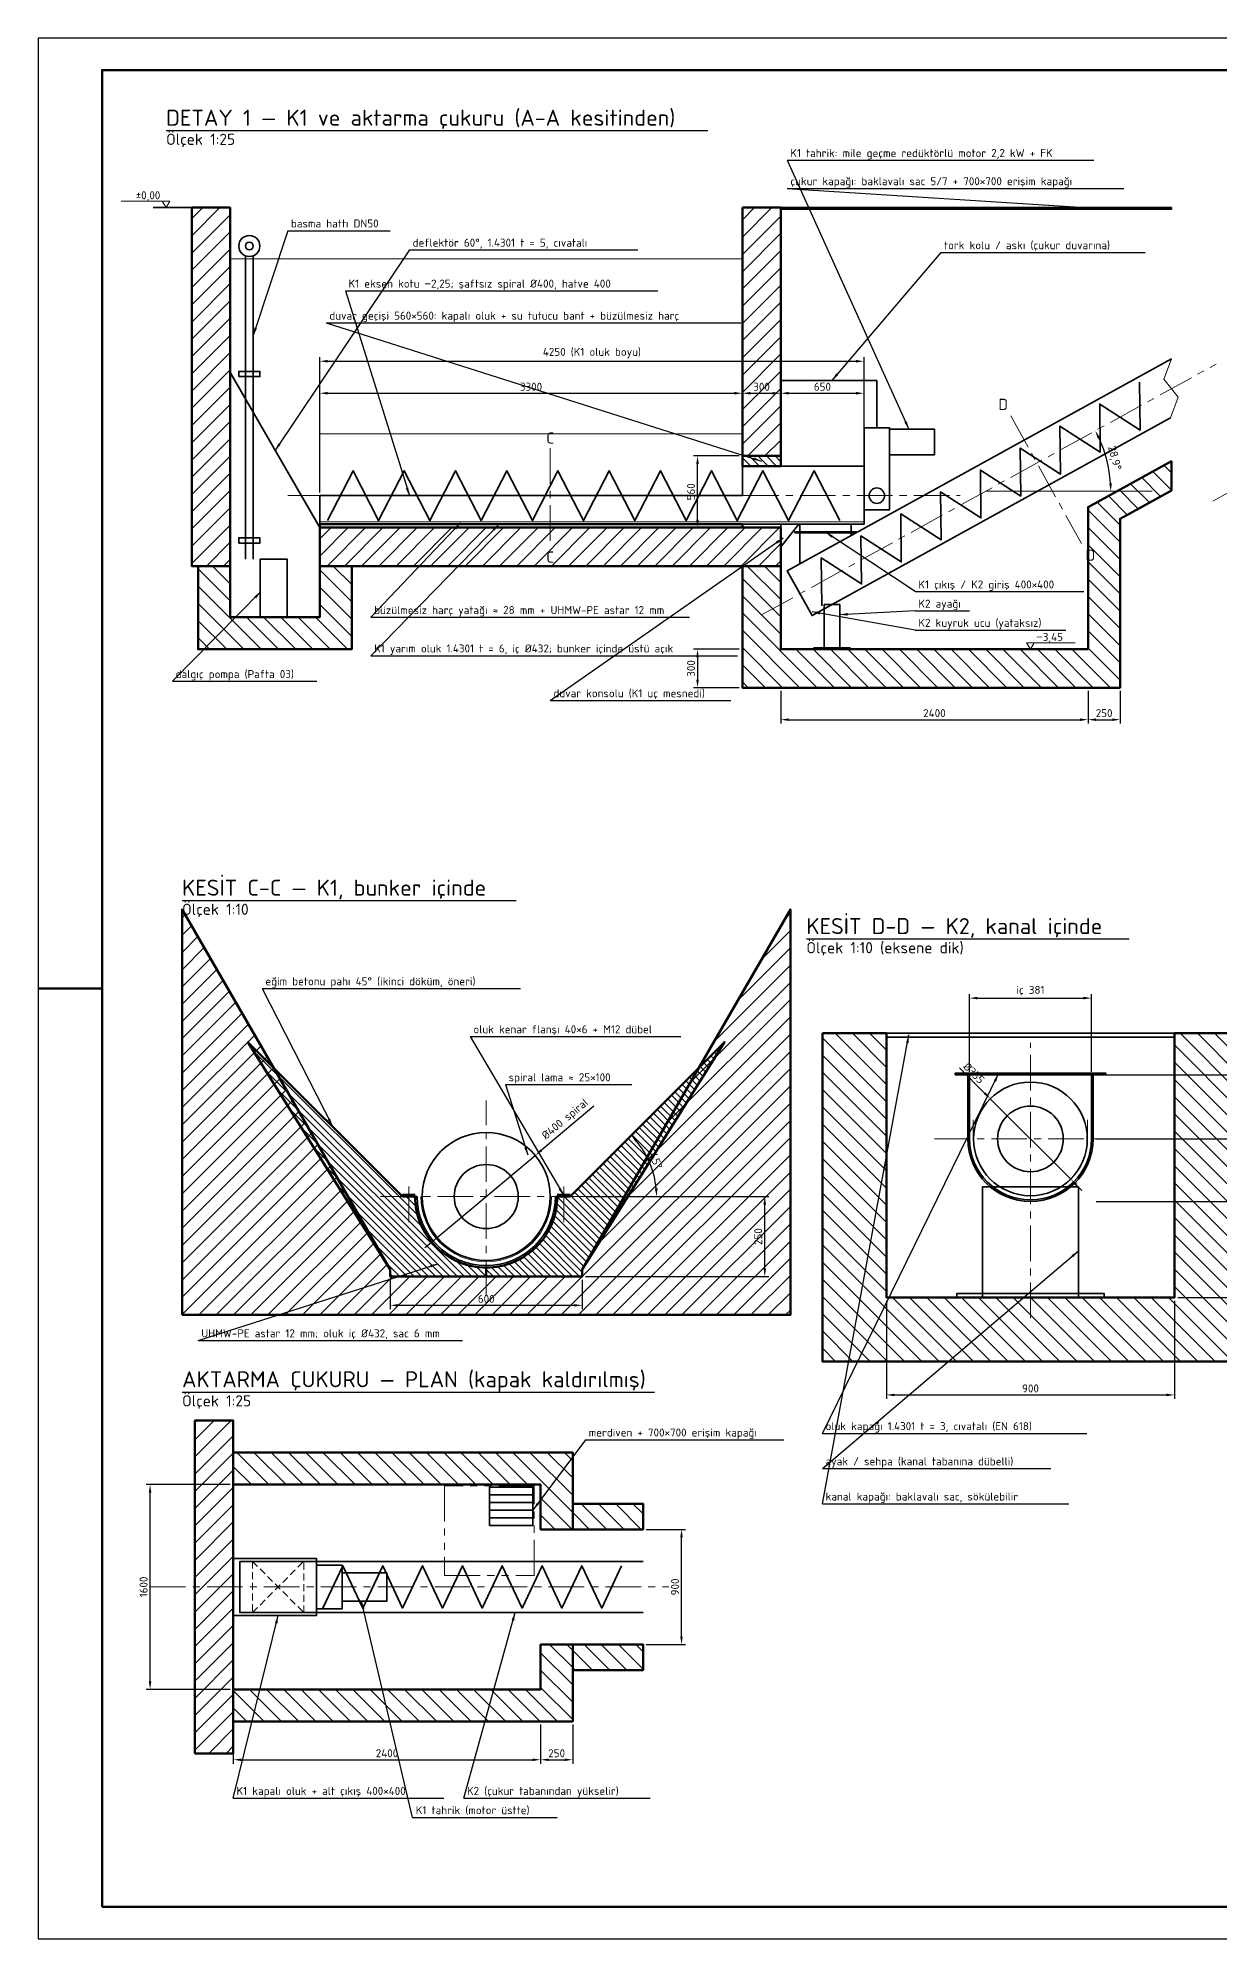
# Model space of a CAD drawing. Header units: millimetres. Extents: x 0 to 120410, y -42000 to 5469.
# Drawn here: x 45000 to 54230, y -42000 to -27150 of the extents above; entities that cross this region are included whole.
import ezdxf
from ezdxf.enums import TextEntityAlignment as Align

# ---------------------------------------------------------------- set-up
doc = ezdxf.new("R2010")
doc.units = ezdxf.units.MM
for name, pattern in [('CENTER', [50.8, 31.75, -6.35, 6.35, -6.35]), ('HIDDEN', [9.525, 6.35, -3.175]), ('PHANTOM', [63.5, 31.75, -6.35, 6.35, -6.35, 6.35, -6.35])]:
    doc.linetypes.add(name, pattern=pattern)
for name, color, linetype, lineweight in [('CL-ANTET', 7, 'Continuous', 70), ('CL-ANTET-INCE', 7, 'Continuous', 25), ('CL-BETON', 7, 'Continuous', 50), ('CL-BETON-EK', 30, 'Continuous', 50), ('CL-BORU', 3, 'Continuous', 35), ('CL-CELIK', 4, 'Continuous', 35), ('CL-EKSEN', 1, 'CENTER', 18), ('CL-GIZLI', 9, 'HIDDEN', 18), ('CL-HAYALET', 9, 'PHANTOM', 18), ('CL-INCE', 7, 'Continuous', 18), ('CL-KONVEYOR', 5, 'Continuous', 35), ('CL-OLCU', 2, 'Continuous', 18), ('CL-TARAMA', 8, 'Continuous', 18), ('CL-YAZI', 7, 'Continuous', 25), ('CL-ZEMIN', 8, 'Continuous', 35)]:
    doc.layers.add(name, color=color, linetype=linetype, lineweight=lineweight)
doc.styles.add('CL-ISO', font='isocpeur.ttf')
doc.dimstyles.new('CL-S25', dxfattribs={"dimscale": 25, "dimtxt": 2.5, "dimasz": 2.5, "dimexe": 1.25, "dimexo": 1, "dimgap": 0.8, "dimtad": 1, "dimdec": 0, "dimtxsty": 'CL-ISO', "dimcen": 2.5, "dimadec": 1, "dimazin": 0, "dimtfac": 1, "dimtmove": 0, "dimatfit": 3, "dimfxl": 1, "dimarcsym": 0})
doc.dimstyles.new('CL-S25-K2.5', dxfattribs={"dimscale": 25, "dimtxt": 2.5, "dimasz": 2.5, "dimexe": 1.25, "dimexo": 1, "dimgap": 0.8, "dimtad": 1, "dimdec": 0, "dimlfac": 0.4, "dimtxsty": 'CL-ISO', "dimcen": 2.5, "dimadec": 1, "dimazin": 0, "dimtfac": 1, "dimtmove": 0, "dimatfit": 3, "dimfxl": 1, "dimarcsym": 0})

# ---------------------------------------------------------------- blocks, each defined once
blk = doc.blocks.new('*D298')
at = {"layer": 'CL-OLCU', "color": 0, "lineweight": -2, "transparency": 16777216}
for p, q in [((47200, -30700), (47200, -29894)), ((47262, -29925), (50438, -29925)), ((50500, -30700), (50500, -29894))]:
    blk.add_line(p, q, dxfattribs=at)
at = {"layer": 'CL-OLCU', "color": 0, "transparency": 16777216}
for points in [[(47262, -29915), (47262, -29935), (47200, -29925)], [(50438, -29915), (50438, -29935), (50500, -29925)]]:
    blk.add_solid(points, dxfattribs=at)
at = {"layer": 'Defpoints', "color": 0, "transparency": 16777216}
for p in [(50500, -29925), (47200, -30725), (50500, -30725)]:
    blk.add_point(p, dxfattribs=at)
at = {"layer": 'CL-OLCU', "color": 0, "transparency": 16777216, "insert": (48850, -29874), "char_height": 62.5, "attachment_point": 5, "style": 'CL-ISO'}
blk.add_mtext('3300', dxfattribs=at)
blk = doc.blocks.new('*D299')
at = {"layer": 'CL-OLCU', "color": 0, "lineweight": -2, "transparency": 16777216}
for p, q in [((50500, -30390), (50500, -29894)), ((50562, -29925), (50738, -29925)), ((50800, -30390), (50800, -29894))]:
    blk.add_line(p, q, dxfattribs=at)
at = {"layer": 'CL-OLCU', "color": 0, "transparency": 16777216}
for points in [[(50562, -29915), (50562, -29935), (50500, -29925)], [(50738, -29915), (50738, -29935), (50800, -29925)]]:
    blk.add_solid(points, dxfattribs=at)
at = {"layer": 'Defpoints', "color": 0, "transparency": 16777216}
for p in [(50800, -29925), (50500, -30415), (50800, -30415)]:
    blk.add_point(p, dxfattribs=at)
at = {"layer": 'CL-OLCU', "color": 0, "transparency": 16777216, "insert": (50650, -29874), "char_height": 62.5, "attachment_point": 5, "style": 'CL-ISO'}
blk.add_mtext('300', dxfattribs=at)
blk = doc.blocks.new('*D300')
at = {"layer": 'CL-OLCU', "color": 0, "lineweight": -2, "transparency": 16777216}
for p, q in [((50800, -30470), (50800, -29894)), ((50862, -29925), (51388, -29925)), ((51450, -30470), (51450, -29894))]:
    blk.add_line(p, q, dxfattribs=at)
at = {"layer": 'CL-OLCU', "color": 0, "transparency": 16777216}
for points in [[(50862, -29915), (50862, -29935), (50800, -29925)], [(51388, -29915), (51388, -29935), (51450, -29925)]]:
    blk.add_solid(points, dxfattribs=at)
at = {"layer": 'Defpoints', "color": 0, "transparency": 16777216}
for p in [(51450, -29925), (50800, -30495), (51450, -30495)]:
    blk.add_point(p, dxfattribs=at)
at = {"layer": 'CL-OLCU', "color": 0, "transparency": 16777216, "insert": (51125, -29874), "char_height": 62.5, "attachment_point": 5, "style": 'CL-ISO'}
blk.add_mtext('650', dxfattribs=at)
blk = doc.blocks.new('*D301')
at = {"layer": 'CL-OLCU', "color": 0, "lineweight": -2, "transparency": 16777216}
for p, q in [((47200, -30700), (47200, -29644)), ((47262, -29675), (51388, -29675)), ((51450, -30470), (51450, -29644))]:
    blk.add_line(p, q, dxfattribs=at)
at = {"layer": 'CL-OLCU', "color": 0, "transparency": 16777216}
for points in [[(47262, -29665), (47262, -29685), (47200, -29675)], [(51388, -29665), (51388, -29685), (51450, -29675)]]:
    blk.add_solid(points, dxfattribs=at)
at = {"layer": 'Defpoints', "color": 0, "transparency": 16777216}
for p in [(51450, -29675), (51450, -30495), (47200, -30725)]:
    blk.add_point(p, dxfattribs=at)
at = {"layer": 'CL-OLCU', "color": 0, "transparency": 16777216, "insert": (49325, -29611), "char_height": 62.5, "attachment_point": 5, "style": 'CL-ISO'}
blk.add_mtext('4250 (K1 oluk boyu)', dxfattribs=at)
blk = doc.blocks.new('*D302')
at = {"layer": 'CL-OLCU', "color": 0, "lineweight": -2, "transparency": 16777216}
for p, q in [((50475, -30415), (50119, -30415)), ((50150, -30913), (50150, -30478)), ((50475, -30975), (50119, -30975))]:
    blk.add_line(p, q, dxfattribs=at)
at = {"layer": 'CL-OLCU', "color": 0, "transparency": 16777216}
for points in [[(50140, -30478), (50160, -30478), (50150, -30415)], [(50140, -30913), (50160, -30913), (50150, -30975)]]:
    blk.add_solid(points, dxfattribs=at)
at = {"layer": 'Defpoints', "color": 0, "transparency": 16777216}
for p in [(50150, -30415), (50500, -30415), (50500, -30975)]:
    blk.add_point(p, dxfattribs=at)
at = {"layer": 'CL-OLCU', "color": 0, "transparency": 16777216, "insert": (50099, -30695), "char_height": 62.5, "attachment_point": 5, "rotation": 90, "style": 'CL-ISO'}
blk.add_mtext('560', dxfattribs=at)
blk = doc.blocks.new('*D303')
at = {"layer": 'CL-OLCU', "color": 0, "lineweight": -2, "transparency": 16777216}
for p, q in [((50800, -32250), (50800, -32506)), ((53200, -32250), (53200, -32506)), ((50862, -32475), (53138, -32475))]:
    blk.add_line(p, q, dxfattribs=at)
at = {"layer": 'CL-OLCU', "color": 0, "transparency": 16777216}
for points in [[(50862, -32465), (50862, -32485), (50800, -32475)], [(53138, -32465), (53138, -32485), (53200, -32475)]]:
    blk.add_solid(points, dxfattribs=at)
at = {"layer": 'Defpoints', "color": 0, "transparency": 16777216}
for p in [(50800, -32225), (53200, -32225), (53200, -32475)]:
    blk.add_point(p, dxfattribs=at)
at = {"layer": 'CL-OLCU', "color": 0, "transparency": 16777216, "insert": (52000, -32424), "char_height": 62.5, "attachment_point": 5, "style": 'CL-ISO'}
blk.add_mtext('2400', dxfattribs=at)
blk = doc.blocks.new('*D304')
at = {"layer": 'CL-OLCU', "color": 0, "lineweight": -2, "transparency": 16777216}
for p, q in [((53200, -32250), (53200, -32506)), ((53450, -32250), (53450, -32506)), ((53262, -32475), (53388, -32475))]:
    blk.add_line(p, q, dxfattribs=at)
at = {"layer": 'CL-OLCU', "color": 0, "transparency": 16777216}
for points in [[(53262, -32465), (53262, -32485), (53200, -32475)], [(53388, -32465), (53388, -32485), (53450, -32475)]]:
    blk.add_solid(points, dxfattribs=at)
at = {"layer": 'Defpoints', "color": 0, "transparency": 16777216}
for p in [(53200, -32225), (53450, -32225), (53450, -32475)]:
    blk.add_point(p, dxfattribs=at)
at = {"layer": 'CL-OLCU', "color": 0, "transparency": 16777216, "insert": (53325, -32424), "char_height": 62.5, "attachment_point": 5, "style": 'CL-ISO'}
blk.add_mtext('250', dxfattribs=at)
blk = doc.blocks.new('*D305')
at = {"layer": 'CL-OLCU', "color": 0, "lineweight": -2, "transparency": 16777216}
for p, q in [((50475, -31925), (50119, -31925)), ((50150, -31988), (50150, -32163)), ((50475, -32225), (50119, -32225))]:
    blk.add_line(p, q, dxfattribs=at)
at = {"layer": 'CL-OLCU', "color": 0, "transparency": 16777216}
for points in [[(50140, -31988), (50160, -31988), (50150, -31925)], [(50140, -32163), (50160, -32163), (50150, -32225)]]:
    blk.add_solid(points, dxfattribs=at)
at = {"layer": 'Defpoints', "color": 0, "transparency": 16777216}
for p in [(50500, -31925), (50150, -32225), (50500, -32225)]:
    blk.add_point(p, dxfattribs=at)
at = {"layer": 'CL-OLCU', "color": 0, "transparency": 16777216, "insert": (50099, -32075), "char_height": 62.5, "attachment_point": 5, "rotation": 90, "style": 'CL-ISO'}
blk.add_mtext('300', dxfattribs=at)
blk = doc.blocks.new('*D306')
at = {"layer": 'CL-OLCU', "color": 0, "lineweight": -2, "transparency": 16777216}
blk.add_arc((52400, -30690), 977, 3.6642, 25.2358, dxfattribs=at)
at = {"layer": 'CL-OLCU', "color": 0, "transparency": 16777216}
for points in [[(53275, -30279), (53293, -30269), (53256, -30218)], [(53386, -30628), (53365, -30628), (53377, -30690)]]:
    blk.add_solid(points, dxfattribs=at)
at = {"layer": 'Defpoints', "color": 0, "transparency": 16777216}
for p in [(53363, -30159), (53364, -30527), (52400, -30690), (52400, -30690), (53500, -30690)]:
    blk.add_point(p, dxfattribs=at)
at = {"layer": 'CL-OLCU', "color": 0, "transparency": 16777216, "insert": (53402, -30432), "char_height": 62.5, "attachment_point": 5, "rotation": 284.45, "style": 'CL-ISO'}
blk.add_mtext('28,9°', dxfattribs=at)
blk = doc.blocks.new('*D308')
at = {"layer": 'CL-OLCU', "color": 0, "lineweight": -2, "transparency": 16777216}
for p, q in [((49340, -35495), (48931, -35838)), ((48117, -36521), (48883, -35879)), ((48069, -36562), (48021, -36602))]:
    blk.add_line(p, q, dxfattribs=at)
at = {"layer": 'CL-OLCU', "color": 0, "transparency": 16777216}
for points in [[(48924, -35830), (48938, -35846), (48883, -35879)], [(48062, -36554), (48076, -36570), (48117, -36521)]]:
    blk.add_solid(points, dxfattribs=at)
at = {"layer": 'Defpoints', "color": 0, "transparency": 16777216}
for p in [(48883, -35879), (48117, -36521)]:
    blk.add_point(p, dxfattribs=at)
at = {"layer": 'CL-OLCU', "color": 0, "transparency": 16777216, "insert": (49120, -35600), "char_height": 62.5, "attachment_point": 5, "rotation": 40, "style": 'CL-ISO'}
blk.add_mtext('%%c400 spiral', dxfattribs=at)
blk = doc.blocks.new('*D309')
at = {"layer": 'CL-OLCU', "color": 0, "lineweight": -2, "transparency": 16777216}
for p, q in [((47750, -36850), (47750, -37081)), ((49250, -36850), (49250, -37081)), ((47812, -37050), (49188, -37050))]:
    blk.add_line(p, q, dxfattribs=at)
at = {"layer": 'CL-OLCU', "color": 0, "transparency": 16777216}
for points in [[(47812, -37040), (47812, -37060), (47750, -37050)], [(49188, -37040), (49188, -37060), (49250, -37050)]]:
    blk.add_solid(points, dxfattribs=at)
at = {"layer": 'Defpoints', "color": 0, "transparency": 16777216}
for p in [(47750, -36825), (49250, -36825), (49250, -37050)]:
    blk.add_point(p, dxfattribs=at)
at = {"layer": 'CL-OLCU', "color": 0, "transparency": 16777216, "insert": (48500, -36999), "char_height": 62.5, "attachment_point": 5, "style": 'CL-ISO'}
blk.add_mtext('600', dxfattribs=at)
blk = doc.blocks.new('*D310')
at = {"layer": 'CL-OLCU', "color": 0, "lineweight": -2, "transparency": 16777216}
for p, q in [((49275, -36200), (50706, -36200)), ((50675, -36763), (50675, -36263)), ((49275, -36825), (50706, -36825))]:
    blk.add_line(p, q, dxfattribs=at)
at = {"layer": 'CL-OLCU', "color": 0, "transparency": 16777216}
for points in [[(50665, -36263), (50685, -36263), (50675, -36200)], [(50665, -36763), (50685, -36763), (50675, -36825)]]:
    blk.add_solid(points, dxfattribs=at)
at = {"layer": 'Defpoints', "color": 0, "transparency": 16777216}
for p in [(49250, -36200), (50675, -36200), (49250, -36825)]:
    blk.add_point(p, dxfattribs=at)
at = {"layer": 'CL-OLCU', "color": 0, "transparency": 16777216, "insert": (50624, -36513), "char_height": 62.5, "attachment_point": 5, "rotation": 90, "style": 'CL-ISO'}
blk.add_mtext('250', dxfattribs=at)
blk = doc.blocks.new('*D311')
at = {"layer": 'CL-OLCU', "color": 0, "lineweight": -2, "transparency": 16777216}
blk.add_arc((49155, -36200), 675, 5.3047, 39.6953, dxfattribs=at)
at = {"layer": 'CL-OLCU', "color": 0, "transparency": 16777216}
for points in [[(49667, -35776), (49682, -35762), (49633, -35722)], [(49838, -36137), (49817, -36138), (49830, -36200)]]:
    blk.add_solid(points, dxfattribs=at)
at = {"layer": 'Defpoints', "color": 0, "transparency": 16777216}
for p in [(49685, -35670), (49807, -36025), (49155, -36200), (49155, -36200), (49905, -36200)]:
    blk.add_point(p, dxfattribs=at)
at = {"layer": 'CL-OLCU', "color": 0, "transparency": 16777216, "insert": (49826, -35922), "char_height": 62.5, "attachment_point": 5, "rotation": 292.5, "style": 'CL-ISO'}
blk.add_mtext('45°', dxfattribs=at)
blk = doc.blocks.new('*D312')
at = {"layer": 'CL-OLCU', "color": 0, "lineweight": -2, "transparency": 16777216}
for p, q in [((52196, -35196), (52392, -35392)), ((53064, -36064), (52436, -35436)), ((53108, -36108), (53152, -36152))]:
    blk.add_line(p, q, dxfattribs=at)
at = {"layer": 'CL-OLCU', "color": 0, "transparency": 16777216}
for points in [[(52399, -35385), (52385, -35399), (52436, -35436)], [(53115, -36101), (53101, -36115), (53064, -36064)]]:
    blk.add_solid(points, dxfattribs=at)
at = {"layer": 'Defpoints', "color": 0, "transparency": 16777216}
for p in [(52436, -35436), (53064, -36064)]:
    blk.add_point(p, dxfattribs=at)
at = {"layer": 'CL-OLCU', "color": 0, "transparency": 16777216, "insert": (52308, -35236), "char_height": 62.5, "attachment_point": 5, "rotation": 315, "style": 'CL-ISO'}
blk.add_mtext('%%c355', dxfattribs=at)
blk = doc.blocks.new('*D313')
at = {"layer": 'CL-OLCU', "color": 0, "lineweight": -2, "transparency": 16777216}
for p, q in [((52274, -35225), (52274, -34619)), ((52336, -34650), (53164, -34650)), ((53226, -35225), (53226, -34619))]:
    blk.add_line(p, q, dxfattribs=at)
at = {"layer": 'CL-OLCU', "color": 0, "transparency": 16777216}
for points in [[(52336, -34640), (52336, -34660), (52274, -34650)], [(53164, -34640), (53164, -34660), (53226, -34650)]]:
    blk.add_solid(points, dxfattribs=at)
at = {"layer": 'Defpoints', "color": 0, "transparency": 16777216}
for p in [(53226, -34650), (52274, -35250), (53226, -35250)]:
    blk.add_point(p, dxfattribs=at)
at = {"layer": 'CL-OLCU', "color": 0, "transparency": 16777216, "insert": (52750, -34592), "char_height": 62.5, "attachment_point": 5, "style": 'CL-ISO'}
blk.add_mtext('iç 381', dxfattribs=at)
blk = doc.blocks.new('*D314')
at = {"layer": 'CL-OLCU', "color": 0, "lineweight": -2, "transparency": 16777216}
for p, q in [((51625, -37014), (51625, -37781)), ((53875, -37014), (53875, -37781)), ((51688, -37750), (53812, -37750))]:
    blk.add_line(p, q, dxfattribs=at)
at = {"layer": 'CL-OLCU', "color": 0, "transparency": 16777216}
for points in [[(51688, -37740), (51688, -37760), (51625, -37750)], [(53812, -37740), (53812, -37760), (53875, -37750)]]:
    blk.add_solid(points, dxfattribs=at)
at = {"layer": 'Defpoints', "color": 0, "transparency": 16777216}
for p in [(51625, -36989), (53875, -36989), (53875, -37750)]:
    blk.add_point(p, dxfattribs=at)
at = {"layer": 'CL-OLCU', "color": 0, "transparency": 16777216, "insert": (52750, -37699), "char_height": 62.5, "attachment_point": 5, "style": 'CL-ISO'}
blk.add_mtext('900', dxfattribs=at)
blk = doc.blocks.new('*D315')
at = {"layer": 'CL-OLCU', "color": 0, "lineweight": -2, "transparency": 16777216}
for p, q in [((53264, -35250), (54731, -35250)), ((54700, -35688), (54700, -35313)), ((53264, -35750), (54731, -35750))]:
    blk.add_line(p, q, dxfattribs=at)
at = {"layer": 'CL-OLCU', "color": 0, "transparency": 16777216}
for points in [[(54690, -35313), (54710, -35313), (54700, -35250)], [(54690, -35688), (54710, -35688), (54700, -35750)]]:
    blk.add_solid(points, dxfattribs=at)
at = {"layer": 'Defpoints', "color": 0, "transparency": 16777216}
for p in [(53239, -35250), (54700, -35250), (53239, -35750)]:
    blk.add_point(p, dxfattribs=at)
at = {"layer": 'CL-OLCU', "color": 0, "transparency": 16777216, "insert": (54649, -35500), "char_height": 62.5, "attachment_point": 5, "rotation": 90, "style": 'CL-ISO'}
blk.add_mtext('200', dxfattribs=at)
blk = doc.blocks.new('*D316')
at = {"layer": 'CL-OLCU', "color": 0, "lineweight": -2, "transparency": 16777216}
for p, q in [((53264, -35750), (54731, -35750)), ((54700, -35813), (54700, -36176)), ((53264, -36239), (54731, -36239))]:
    blk.add_line(p, q, dxfattribs=at)
at = {"layer": 'CL-OLCU', "color": 0, "transparency": 16777216}
for points in [[(54690, -35813), (54710, -35813), (54700, -35750)], [(54690, -36176), (54710, -36176), (54700, -36239)]]:
    blk.add_solid(points, dxfattribs=at)
at = {"layer": 'Defpoints', "color": 0, "transparency": 16777216}
for p in [(53239, -35750), (53239, -36239), (54700, -36239)]:
    blk.add_point(p, dxfattribs=at)
at = {"layer": 'CL-OLCU', "color": 0, "transparency": 16777216, "insert": (54643, -35994), "char_height": 62.5, "attachment_point": 5, "rotation": 90, "style": 'CL-ISO'}
blk.add_mtext('195,5', dxfattribs=at)
blk = doc.blocks.new('*D317')
at = {"layer": 'CL-OLCU', "color": 0, "lineweight": -2, "transparency": 16777216}
for p, q in [((53900, -36239), (54731, -36239)), ((54700, -36301), (54700, -36926)), ((53900, -36989), (54731, -36989))]:
    blk.add_line(p, q, dxfattribs=at)
at = {"layer": 'CL-OLCU', "color": 0, "transparency": 16777216}
for points in [[(54690, -36301), (54710, -36301), (54700, -36239)], [(54690, -36926), (54710, -36926), (54700, -36989)]]:
    blk.add_solid(points, dxfattribs=at)
at = {"layer": 'Defpoints', "color": 0, "transparency": 16777216}
for p in [(53875, -36239), (53875, -36989), (54700, -36989)]:
    blk.add_point(p, dxfattribs=at)
at = {"layer": 'CL-OLCU', "color": 0, "transparency": 16777216, "insert": (54649, -36614), "char_height": 62.5, "attachment_point": 5, "rotation": 90, "style": 'CL-ISO'}
blk.add_mtext('300', dxfattribs=at)
blk = doc.blocks.new('*D320')
at = {"layer": 'CL-OLCU', "color": 0, "lineweight": -2, "transparency": 16777216}
for p, q in [((46525, -40325), (46525, -40631)), ((48925, -40325), (48925, -40631)), ((46588, -40600), (48862, -40600))]:
    blk.add_line(p, q, dxfattribs=at)
at = {"layer": 'CL-OLCU', "color": 0, "transparency": 16777216}
for points in [[(46588, -40590), (46588, -40610), (46525, -40600)], [(48862, -40590), (48862, -40610), (48925, -40600)]]:
    blk.add_solid(points, dxfattribs=at)
at = {"layer": 'Defpoints', "color": 0, "transparency": 16777216}
for p in [(46525, -40300), (48925, -40300), (48925, -40600)]:
    blk.add_point(p, dxfattribs=at)
at = {"layer": 'CL-OLCU', "color": 0, "transparency": 16777216, "insert": (47725, -40549), "char_height": 62.5, "attachment_point": 5, "style": 'CL-ISO'}
blk.add_mtext('2400', dxfattribs=at)
blk = doc.blocks.new('*D321')
at = {"layer": 'CL-OLCU', "color": 0, "lineweight": -2, "transparency": 16777216}
for p, q in [((48925, -40325), (48925, -40631)), ((49175, -40325), (49175, -40631)), ((48988, -40600), (49112, -40600))]:
    blk.add_line(p, q, dxfattribs=at)
at = {"layer": 'CL-OLCU', "color": 0, "transparency": 16777216}
for points in [[(48988, -40590), (48988, -40610), (48925, -40600)], [(49112, -40590), (49112, -40610), (49175, -40600)]]:
    blk.add_solid(points, dxfattribs=at)
at = {"layer": 'Defpoints', "color": 0, "transparency": 16777216}
for p in [(48925, -40300), (49175, -40300), (49175, -40600)]:
    blk.add_point(p, dxfattribs=at)
at = {"layer": 'CL-OLCU', "color": 0, "transparency": 16777216, "insert": (49050, -40549), "char_height": 62.5, "attachment_point": 5, "style": 'CL-ISO'}
blk.add_mtext('250', dxfattribs=at)
blk = doc.blocks.new('*D322')
at = {"layer": 'CL-OLCU', "color": 0, "lineweight": -2, "transparency": 16777216}
for p, q in [((46500, -38450), (45844, -38450)), ((45875, -39988), (45875, -38513)), ((46500, -40050), (45844, -40050))]:
    blk.add_line(p, q, dxfattribs=at)
at = {"layer": 'CL-OLCU', "color": 0, "transparency": 16777216}
for points in [[(45865, -38513), (45885, -38513), (45875, -38450)], [(45865, -39988), (45885, -39988), (45875, -40050)]]:
    blk.add_solid(points, dxfattribs=at)
at = {"layer": 'Defpoints', "color": 0, "transparency": 16777216}
for p in [(45875, -38450), (46525, -38450), (46525, -40050)]:
    blk.add_point(p, dxfattribs=at)
at = {"layer": 'CL-OLCU', "color": 0, "transparency": 16777216, "insert": (45824, -39250), "char_height": 62.5, "attachment_point": 5, "rotation": 90, "style": 'CL-ISO'}
blk.add_mtext('1600', dxfattribs=at)
blk = doc.blocks.new('*D323')
at = {"layer": 'CL-OLCU', "color": 0, "lineweight": -2, "transparency": 16777216}
for p, q in [((49750, -38800), (50056, -38800)), ((50025, -39638), (50025, -38863)), ((49750, -39700), (50056, -39700))]:
    blk.add_line(p, q, dxfattribs=at)
at = {"layer": 'CL-OLCU', "color": 0, "transparency": 16777216}
for points in [[(50015, -38863), (50035, -38863), (50025, -38800)], [(50015, -39638), (50035, -39638), (50025, -39700)]]:
    blk.add_solid(points, dxfattribs=at)
at = {"layer": 'Defpoints', "color": 0, "transparency": 16777216}
for p in [(49725, -38800), (50025, -38800), (49725, -39700)]:
    blk.add_point(p, dxfattribs=at)
at = {"layer": 'CL-OLCU', "color": 0, "transparency": 16777216, "insert": (49974, -39250), "char_height": 62.5, "attachment_point": 5, "rotation": 90, "style": 'CL-ISO'}
blk.add_mtext('900', dxfattribs=at)

msp = doc.modelspace()

# ---------------------------------------------------------------- hatches: boundary and pattern name
at = {"layer": 'CL-TARAMA'}
h = msp.add_hatch(dxfattribs=at)
h.set_pattern_fill('ANSI31', color=256, scale=30, style=0)
h.paths.add_polyline_path([(46200, -28475), (46500, -28475), (46500, -31275), (46200, -31275)])
h = msp.add_hatch(dxfattribs=at)
h.set_pattern_fill('ANSI31', color=256, scale=30, style=0)
h.paths.add_polyline_path([(50500, -28475), (50800, -28475), (50800, -30415), (50500, -30415)])
h = msp.add_hatch(dxfattribs=at)
h.set_pattern_fill('ANSI31', color=256, scale=15, angle=90, style=0)
h.paths.add_polyline_path([(50500, -30495), (50800, -30495), (50800, -30415), (50500, -30415)])
h = msp.add_hatch(dxfattribs=at)
h.set_pattern_fill('ANSI31', color=256, scale=30, angle=90, style=0)
h.paths.add_polyline_path([(50500, -31275), (50800, -31275), (50800, -31925), (53200, -31925), (53200, -30814.88), (53850, -30456.06), (53850, -30684.06), (53450, -30904.87), (53450, -32225), (50500, -32225)])
h = msp.add_hatch(dxfattribs=at)
h.set_pattern_fill('ANSI31', color=256, scale=30, style=0)
h.paths.add_polyline_path([(47200, -30975), (50800, -30975), (50800, -31275), (47200, -31275)])
h = msp.add_hatch(dxfattribs=at)
h.set_pattern_fill('ANSI31', color=256, scale=30, angle=90, style=0)
h.paths.add_polyline_path([(46250, -31275), (46500, -31275), (46500, -31675), (47200, -31675), (47200, -31275), (47450, -31275), (47450, -31925), (46250, -31925)])
h = msp.add_hatch(dxfattribs=at)
h.set_pattern_fill('ANSI31', color=256, scale=30, style=0)
h.paths.add_polyline_path([(46125, -37125), (46125, -33956.57), (47750, -36771.15), (47750, -36825), (49250, -36825), (49250, -36771.15), (50875, -33956.57), (50875, -37125)])
h = msp.add_hatch(dxfattribs=at)
h.set_pattern_fill('ANSI31', color=256, scale=12.5, angle=90, style=0)
edge = h.paths.add_edge_path()
edge.add_line((47845, -36200), (47945, -36200))
edge.add_arc((48500, -36200), 555, 179.999957, 270.000043)
edge.add_line((48500, -36755), (48500, -36825))
edge.add_line((48500, -36825), (47750, -36825))
edge.add_line((47750, -36825), (47750, -36771.15))
edge.add_line((47750, -36771.15), (46638.75, -34993.75))
edge.add_line((46638.75, -34993.75), (47845, -36200))
h = msp.add_hatch(dxfattribs=at)
h.set_pattern_fill('ANSI31', color=256, scale=12.5, angle=90, style=0)
edge = h.paths.add_edge_path()
edge.add_line((49155, -36200), (50361.25, -34993.75))
edge.add_line((50361.25, -34993.75), (49250, -36771.15))
edge.add_line((49250, -36771.15), (49250, -36825))
edge.add_line((49250, -36825), (48500, -36825))
edge.add_line((48500, -36825), (48500, -36755))
edge.add_arc((48500, -36200), 555, 269.999957, 360.000043)
edge.add_line((49055, -36200), (49155, -36200))
h = msp.add_hatch(dxfattribs=at)
h.set_pattern_fill('ANSI31', color=256, scale=30, angle=90, style=0)
h.paths.add_polyline_path([(51125, -34925), (51625, -34925), (51625, -36988.75), (53875, -36988.75), (53875, -34925), (54375, -34925), (54375, -37488.75), (51125, -37488.75)])
h = msp.add_hatch(dxfattribs=at)
h.set_pattern_fill('ANSI31', color=256, scale=30, style=0)
h.paths.add_polyline_path([(46225, -40550), (46525, -40550), (46525, -37950), (46225, -37950)])
h = msp.add_hatch(dxfattribs=at)
h.set_pattern_fill('ANSI31', color=256, scale=30, angle=90, style=0)
h.paths.add_polyline_path([(46525, -38200), (49175, -38200), (49175, -38800), (48925, -38800), (48925, -38450), (46525, -38450)])
h = msp.add_hatch(dxfattribs=at)
h.set_pattern_fill('ANSI31', color=256, scale=30, angle=90, style=0)
h.paths.add_polyline_path([(49175, -38800), (49725, -38800), (49725, -38600), (49175, -38600)])
h = msp.add_hatch(dxfattribs=at)
h.set_pattern_fill('ANSI31', color=256, scale=30, angle=90, style=0)
h.paths.add_polyline_path([(46525, -40300), (49175, -40300), (49175, -39700), (48925, -39700), (48925, -40050), (46525, -40050)])
h = msp.add_hatch(dxfattribs=at)
h.set_pattern_fill('ANSI31', color=256, scale=30, angle=90, style=0)
h.paths.add_polyline_path([(49175, -39700), (49725, -39700), (49725, -39900), (49175, -39900)])

# ---------------------------------------------------------------- linework, layer by layer
at = {"layer": 'CL-ANTET'}
msp.add_line((45000, -34575), (45500, -34575), dxfattribs=at)
msp.add_lwpolyline([(45500, -41750), (65775, -41750), (65775, -27400), (45500, -27400)], close=True, dxfattribs=at)
at = {"layer": 'CL-ANTET-INCE'}
msp.add_lwpolyline([(45000, -42000), (66025, -42000), (66025, -27150), (45000, -27150)], close=True, dxfattribs=at)
at = {"layer": 'CL-BETON'}
for points in [[(46200, -28475), (46500, -28475), (46500, -31275), (46200, -31275)], [(50500, -28475), (50800, -28475), (50800, -30415), (50500, -30415)], [(47200, -30975), (50800, -30975), (50800, -31275), (47200, -31275)], [(46125, -37125), (46125, -33956.57), (47750, -36771.15), (47750, -36825), (49250, -36825), (49250, -36771.15), (50875, -33956.57), (50875, -37125)], [(46225, -40550), (46525, -40550), (46525, -37950), (46225, -37950)]]:
    msp.add_lwpolyline(points, close=True, dxfattribs=at)
at = {"layer": 'CL-BETON-EK'}
for points in [[(50500, -30495), (50800, -30495), (50800, -30415), (50500, -30415)], [(50500, -31275), (50800, -31275), (50800, -31925), (53200, -31925), (53200, -30814.88), (53850, -30456.06), (53850, -30684.06), (53450, -30904.87), (53450, -32225), (50500, -32225)], [(47200, -30975), (50500, -30975), (50500, -30947), (47200, -30947)], [(46250, -31275), (46500, -31275), (46500, -31675), (47200, -31675), (47200, -31275), (47450, -31275), (47450, -31925), (46250, -31925)], [(51125, -34925), (51625, -34925), (51625, -36988.75), (53875, -36988.75), (53875, -34925), (54375, -34925), (54375, -37488.75), (51125, -37488.75)], [(46525, -38200), (49175, -38200), (49175, -38800), (48925, -38800), (48925, -38450), (46525, -38450)], [(49175, -38800), (49725, -38800), (49725, -38600), (49175, -38600)], [(46525, -40300), (49175, -40300), (49175, -39700), (48925, -39700), (48925, -40050), (46525, -40050)], [(49175, -39700), (49725, -39700), (49725, -39900), (49175, -39900)]]:
    msp.add_lwpolyline(points, close=True, dxfattribs=at)
for points in [[(47845, -36200), (47945, -36200, 0.414214), (48500, -36755), (48500, -36825), (47750, -36825), (47750, -36771.15), (46638.75, -34993.75)], [(49155, -36200), (50361.25, -34993.75), (49250, -36771.15), (49250, -36825), (48500, -36825), (48500, -36755, 0.414214), (49055, -36200)]]:
    msp.add_lwpolyline(points, format="xyb", close=True, dxfattribs=at)
at = {"layer": 'CL-BORU'}
for p, q in [((46620, -31220), (46620, -28851)), ((46680, -31220), (46680, -28851))]:
    msp.add_line(p, q, dxfattribs=at)
for points in [[(46567, -29795), (46733, -29795), (46733, -29755), (46567, -29755)], [(46567, -31095), (46733, -31095), (46733, -31055), (46567, -31055)], [(46735, -31675), (46945, -31675), (46945, -31220), (46735, -31220)]]:
    msp.add_lwpolyline(points, close=True, dxfattribs=at)
for radius in [82, 30]:
    msp.add_circle((46650, -28775), radius, dxfattribs=at)
at = {"layer": 'CL-CELIK'}
for p, q in [((46500, -29763), (47200, -30975)), ((46505, -29771), (47195, -30966)), ((50800, -29825), (51550, -29825)), ((51550, -30195), (51550, -29825)), ((48525, -38530), (48865, -38530)), ((48525, -38590), (48865, -38590)), ((48525, -38650), (48865, -38650)), ((48525, -38710), (48865, -38710))]:
    msp.add_line(p, q, dxfattribs=at)
for points in [[(50800, -28487), (53850, -28487), (53850, -28475), (50800, -28475)], [(50800, -30947), (50940, -30947), (50800, -31125)], [(51140, -31925), (51260, -31925), (51260, -31576.25), (51140, -31576.25)], [(51060, -31925), (51340, -31925), (51340, -31913), (51060, -31913)], [(51625, -34955), (53875, -34955), (53875, -34925), (51625, -34925)], [(52175, -36988.75), (53325, -36988.75), (53325, -36957.5), (52175, -36957.5)], [(48525, -38770), (48865, -38770), (48865, -38470), (48525, -38470)]]:
    msp.add_lwpolyline(points, close=True, dxfattribs=at)
msp.add_lwpolyline([(52375, -36988.75), (52375, -36125), (53125, -36125), (53125, -36988.75)], dxfattribs=at)
at = {"layer": 'CL-EKSEN', "ltscale": 8.75}
for p, q in [((54175, -30768.04), (56875, -29277.56)), ((50650, -31656.55), (54200, -29696.85)), ((52597.02, -30101.99), (53147.96, -31100.02)), ((49000, -30355), (49000, -31115)), ((46950, -30725), (52200, -30725)), ((52750, -37150), (52750, -35000)), ((48500, -36975), (48500, -35450)), ((52000, -35750), (53500, -35750)), ((47675, -36200), (49325, -36200)), ((47895, -36400), (47895, -36100)), ((49105, -36400), (49105, -36100)), ((45875, -39250), (49925, -39250))]:
    msp.add_line(p, q, dxfattribs=at)
at = {"layer": 'CL-GIZLI', "ltscale": 8.75}
for p, q in [((46675, -39450), (47075, -39050)), ((46675, -39050), (47075, -39450))]:
    msp.add_line(p, q, dxfattribs=at)
msp.add_lwpolyline([(46675, -39450), (47075, -39450), (47075, -39050), (46675, -39050)], close=True, dxfattribs=at)
at = {"layer": 'CL-HAYALET', "ltscale": 8.75}
msp.add_lwpolyline([(48175, -39160), (48875, -39160), (48875, -38460), (48175, -38460)], close=True, dxfattribs=at)
at = {"layer": 'CL-INCE'}
for p, q in [((46500, -28875), (50500, -28875)), ((47200, -30242.5), (50500, -30242.5)), ((52400, -30690.5), (53700, -30690.5)), ((47200, -30929), (51450, -30929))]:
    msp.add_line(p, q, dxfattribs=at)
msp.add_lwpolyline([(53850.93, -29655.38), (53790.93, -29815.38), (53904.48, -29956.41), (53844.48, -30116.41)], dxfattribs=at)
msp.add_lwpolyline([(52303.75, -35600), (52303.75, -35750, 1), (53196.25, -35750), (53196.25, -35600)], format="xyb", dxfattribs=at)
msp.add_arc((48500, -36200), 510, 180, 0, dxfattribs=at)
at = {"layer": 'CL-KONVEYOR'}
for points in [[(53850.93, -29655.38), (50850.93, -31311.47), (51044.48, -31662.1), (53844.48, -30116.41)], [(51119.74, -31585.71), (51115.65, -31211.03), (51430.53, -31414.15), (51426.44, -31039.46), (51741.32, -31242.58), (51737.23, -30867.9), (52052.11, -31071.02), (52048.02, -30696.33), (52362.9, -30899.45), (52358.81, -30524.76), (52673.69, -30727.89), (52669.6, -30353.2), (52984.48, -30556.32), (52980.39, -30181.63), (53295.27, -30384.75), (53291.18, -30010.07), (53606.06, -30213.19), (53601.97, -29838.5)], [(47260, -30920), (47460, -30530), (47660, -30920), (47860, -30530), (48060, -30920), (48260, -30530), (48460, -30920), (48660, -30530), (48860, -30920), (49060, -30530), (49260, -30920), (49460, -30530), (49660, -30920), (49860, -30530), (50060, -30920), (50260, -30530), (50460, -30920), (50660, -30530), (50860, -30920), (51060, -30530), (51260, -30920)], [(47845, -36185), (47945, -36185)], [(47845, -36200), (47960, -36200)], [(49040, -36200), (49155, -36200)], [(49055, -36185), (49155, -36185)], [(46525, -39028), (47175, -39028), (47175, -39472), (46525, -39472)], [(49725, -39050), (46576, -39050), (46576, -39450), (49725, -39450)], [(47225, -39415), (47380.5, -39085), (47536, -39415), (47691.5, -39085), (47847, -39415), (48002.5, -39085), (48158, -39415), (48313.5, -39085), (48469, -39415), (48624.5, -39085), (48780, -39415), (48935.5, -39085), (49091, -39415), (49246.5, -39085), (49402, -39415), (49557.5, -39085)]]:
    msp.add_lwpolyline(points, dxfattribs=at)
for points in [[(51450, -30835), (51650, -30835), (51650, -30195), (51450, -30195)], [(51650, -30405), (52000, -30405), (52000, -30205), (51650, -30205)], [(47200, -30725), (47200, -30947), (51450, -30947), (51450, -30495), (50500, -30495), (50500, -30725)], [(50910, -31015), (51390, -31015), (51390, -31007), (50910, -31007)], [(50950, -31007), (51350, -31007), (51350, -30947), (50950, -30947)], [(50950, -31015), (51350, -31015), (51350, -31035.97), (50950, -31256.78)], [(52162.5, -35250), (53337.5, -35250), (53337.5, -35237.5), (52162.5, -35237.5)], [(47175, -39420), (47375, -39420), (47375, -39080), (47175, -39080)], [(47375, -39360), (47725, -39360), (47725, -39140), (47375, -39140)]]:
    msp.add_lwpolyline(points, close=True, dxfattribs=at)
for points in [[(52261.25, -35250), (52261.25, -35750, 1), (53238.75, -35750), (53238.75, -35250)], [(52273.75, -35250), (52273.75, -35750, 1), (53226.25, -35750), (53226.25, -35250)]]:
    msp.add_lwpolyline(points, format="xyb", dxfattribs=at)
for centre, radius in [((51550, -30725), 60), ((52750, -35750), 443.75), ((52750, -35750), 256.25), ((48500, -36200), 500), ((48500, -36200), 250)]:
    msp.add_circle(centre, radius, dxfattribs=at)
for radius in [555, 540]:
    msp.add_arc((48500, -36200), radius, 180, 0, dxfattribs=at)
at = {"layer": 'CL-OLCU'}
for p, q in [((46030, -28425), (45650, -28425)), ((52720, -31875), (53100, -31875))]:
    msp.add_line(p, q, dxfattribs=at)
for points in [[(46000, -28475), (45970, -28425), (46030, -28425)], [(52750, -31925), (52720, -31875), (52780, -31875)]]:
    msp.add_lwpolyline(points, close=True, dxfattribs=at)
at = {"layer": 'CL-YAZI'}
for p, q in [((46000, -27872.5), (50230, -27872.5)), ((50850, -28105), (51800, -30205)), ((50850, -28105), (53243.75, -28105)), ((50850, -28325), (53300, -28481)), ((50850, -28325), (53478.12, -28325)), ((46950, -28655), (46680, -29475)), ((46950, -28655), (47750, -28655)), ((47900, -28805), (46850, -30375)), ((47900, -28805), (49684.38, -28805)), ((52050, -28825), (51200, -29825)), ((52050, -28825), (53646.88, -28825)), ((47400, -29125), (47900, -30725)), ((47400, -29125), (49840.62, -29125)), ((47250, -29375), (50650, -30455)), ((47250, -29375), (50487.5, -29375)), ((47600, -31675), (48300, -30938)), ((47600, -31975), (48600, -30947)), ((51850, -31475), (51150, -31011)), ((49000, -32325), (50820, -31055)), ((46050, -32175), (46740, -31475)), ((51850, -31475), (53165.62, -31475)), ((51850, -31625), (51260, -31655)), ((51850, -31625), (52275, -31625)), ((47600, -31675), (50087.5, -31675)), ((51850, -31775), (51044.48, -31632.1)), ((51850, -31775), (53025, -31775)), ((47600, -31975), (50462.5, -31975)), ((46050, -32175), (47178.12, -32175)), ((49000, -32325), (50409.38, -32325)), ((46125, -33887.5), (48735, -33887.5)), ((51000, -34187.5), (53520, -34187.5)), ((46750, -34575), (47300, -35650)), ((46750, -34575), (48768.75, -34575)), ((48375, -34950), (49105, -36192.5)), ((48375, -34950), (50018.75, -34950)), ((51125, -38600), (51800, -34937.5)), ((48650, -35325), (48825, -35875)), ((48650, -35325), (49637.5, -35325)), ((51125, -38050), (52500, -35242.5)), ((51125, -38325), (53125, -36625)), ((46250, -37325), (48125, -36725)), ((46250, -37325), (48315.62, -37325)), ((46125, -37727.5), (49815, -37727.5)), ((49275, -38100), (48865, -38650)), ((49275, -38100), (50825, -38100)), ((51125, -38050), (53190.62, -38050)), ((51125, -38325), (52909.38, -38325)), ((51125, -38600), (53050, -38600)), ((46525, -40900), (46875, -39472)), ((47925, -41050), (47525, -39360)), ((48325, -40900), (48725, -39450)), ((46525, -40900), (48168.75, -40900)), ((48325, -40900), (49781.25, -40900)), ((47925, -41050), (49053.12, -41050))]:
    msp.add_line(p, q, dxfattribs=at)
for points in [[(53300, -28481), (53238.29, -28466.63), (53236.96, -28487.42)], [(46680, -29475), (46709.44, -29418.89), (46689.65, -29412.38)], [(51200, -29825), (51248.41, -29784.13), (51232.54, -29770.63)], [(51800, -30205), (51783.73, -30143.76), (51764.75, -30152.35)], [(46850, -30375), (46893.4, -30328.84), (46876.09, -30317.26)], [(50650, -30455), (50593.59, -30426.15), (50587.28, -30446.01)], [(47900, -30725), (47891.3, -30662.24), (47871.42, -30668.45)], [(48300, -30938), (48249.41, -30976.14), (48264.51, -30990.49)], [(48600, -30947), (48548.95, -30984.54), (48563.89, -30999.06)], [(51150, -31011), (51196.34, -31054.21), (51207.85, -31036.85)], [(50820, -31055), (50762.78, -31082.22), (50774.71, -31099.31)], [(46740, -31475), (46688.71, -31512.2), (46703.54, -31526.82)], [(51044.48, -31632.1), (51104.2, -31653.27), (51107.84, -31632.76)], [(51260, -31655), (51322.95, -31662.23), (51321.89, -31641.42)], [(51800, -34937.5), (51778.43, -34997.08), (51798.92, -35000.85)], [(52500, -35242.5), (52463.15, -35294.05), (52481.86, -35303.21)], [(47300, -35650), (47280.81, -35589.61), (47262.26, -35599.1)], [(48825, -35875), (48815.98, -35812.28), (48796.12, -35818.6)], [(49105, -36192.5), (49082.32, -36133.34), (49064.36, -36143.89)], [(53125, -36625), (53070.63, -36657.54), (53084.13, -36673.41)], [(48125, -36725), (48062.3, -36734.13), (48068.65, -36753.97)], [(48865, -38650), (48910.71, -38606.12), (48894, -38593.67)], [(46875, -39472), (46850, -39530.22), (46870.24, -39535.18)], [(47525, -39360), (47529.26, -39423.22), (47549.53, -39418.42)], [(48725, -39450), (48698.34, -39507.48), (48718.42, -39513.02)]]:
    msp.add_solid(points, dxfattribs=at)
at = {"layer": 'CL-ZEMIN'}
msp.add_line((45900, -28475), (46200, -28475), dxfattribs=at)

# ---------------------------------------------------------------- texts
at = {"layer": 'CL-OLCU', "style": 'CL-ISO'}
msp.add_text('±0,00', height=62.5, dxfattribs=at).set_placement((45955, -28410), align=Align.RIGHT)
msp.add_text('−3,45', height=62.5, dxfattribs=at).set_placement((52795, -31860))
at = {"layer": 'CL-YAZI', "style": 'CL-ISO'}
for s, height, p in [('DETAY 1 — K1 ve aktarma çukuru (A-A kesitinden)', 125, (46000, -27835)), ('Ölçek 1:25', 87.5, (46000, -27985)), ('K1 tahrik: mile geçme redüktörlü motor 2,2 kW + FK', 62.5, (50875, -28080)), ('çukur kapağı: baklavalı sac 5/7 + 700×700 erişim kapağı', 62.5, (50875, -28300)), ('basma hattı DN50', 62.5, (46975, -28630)), ('deflektör 60°, 1.4301 t = 5, cıvatalı', 62.5, (47925, -28780)), ('tork kolu / askı (çukur duvarına)', 62.5, (52075, -28800)), ('K1 eksen kotu −2,25; şaftsız spiral Ø400, hatve 400', 62.5, (47425, -29100)), ('duvar geçişi 560×560: kapalı oluk + su tutucu bant + büzülmesiz harç', 62.5, (47275, -29350)), ('K1 çıkış / K2 giriş 400×400', 62.5, (51875, -31450)), ('büzülmesiz harç yatağı ≈ 28 mm + UHMW-PE astar 12 mm', 62.5, (47625, -31650)), ('K2 ayağı', 62.5, (51875, -31600)), ('K2 kuyruk ucu (yataksız)', 62.5, (51875, -31750)), ('K1 yarım oluk 1.4301 t = 6, iç Ø432; bunker içinde üstü açık', 62.5, (47625, -31950)), ('dalgıç pompa (Pafta 03)', 62.5, (46075, -32150)), ('duvar konsolu (K1 uç mesnedi)', 62.5, (49025, -32300)), ('KESİT C-C — K1, bunker içinde', 125, (46125, -33850)), ('Ölçek 1:10', 87.5, (46125, -34000)), ('KESİT D-D — K2, kanal içinde', 125, (51000, -34150)), ('Ölçek 1:10 (eksene dik)', 87.5, (51000, -34300)), ('eğim betonu pahı 45° (ikinci döküm, öneri)', 62.5, (46775, -34550)), ('oluk kenar flanşı 40×6 + M12 dübel', 62.5, (48400, -34925)), ('spiral lama ≈ 25×100', 62.5, (48675, -35300)), ('UHMW-PE astar 12 mm; oluk iç Ø432, sac 6 mm', 62.5, (46275, -37300)), ('AKTARMA ÇUKURU — PLAN (kapak kaldırılmış)', 125, (46125, -37690)), ('Ölçek 1:25', 87.5, (46125, -37840)), ('merdiven + 700×700 erişim kapağı', 62.5, (49300, -38075)), ('oluk kapağı 1.4301 t = 3, cıvatalı (EN 618)', 62.5, (51150, -38025)), ('ayak / sehpa (kanal tabanına dübelli)', 62.5, (51150, -38300)), ('kanal kapağı: baklavalı sac, sökülebilir', 62.5, (51150, -38575)), ('K1 kapalı oluk + alt çıkış 400×400', 62.5, (46550, -40875)), ('K2 (çukur tabanından yükselir)', 62.5, (48350, -40875)), ('K1 tahrik (motor üstte)', 62.5, (47950, -41025))]:
    msp.add_text(s, height=height, dxfattribs=at).set_placement(p)
for s, p in [('D', (52537.02, -30011.99)), ('C', (49000, -30275)), ('C', (49000, -31205)), ('D', (53217.96, -31190.02))]:
    msp.add_text(s, height=87.5, dxfattribs=at).set_placement(p, align=Align.MIDDLE_CENTER)

# ---------------------------------------------------------------- dimensions: what is measured, and where the dimension line sits
at = {"layer": 'CL-OLCU'}
for base, p1, p2, text, dimstyle, picture, middle in [((51450, -29675), (47200, -30725), (51450, -30495), '<> (K1 oluk boyu)', 'CL-S25', '*D301', (49325, -29611.25)), ((53226.25, -34650), (52273.75, -35250), (53226.25, -35250), 'iç 381', 'CL-S25-K2.5', '*D313', (52750, -34592.5))]:
    dim = msp.add_linear_dim(base=base, p1=p1, p2=p2, text=text, dimstyle=dimstyle, dxfattribs=at)
    dim.commit()
    dim.dimension.update_dxf_attribs({"geometry": picture, "text_midpoint": middle})
for base, p1, p2, dimstyle, picture, middle in [((50500, -29925), (47200, -30725), (50500, -30725), 'CL-S25', '*D298', (48850, -29873.75)), ((50800, -29925), (50500, -30415), (50800, -30415), 'CL-S25', '*D299', (50650, -29873.75)), ((51450, -29925), (50800, -30495), (51450, -30495), 'CL-S25', '*D300', (51125, -29873.75)), ((53200, -32475), (50800, -32225), (53200, -32225), 'CL-S25', '*D303', (52000, -32423.75)), ((53450, -32475), (53200, -32225), (53450, -32225), 'CL-S25', '*D304', (53325, -32423.75)), ((49250, -37050), (47750, -36825), (49250, -36825), 'CL-S25-K2.5', '*D309', (48500, -36998.75)), ((53875, -37750), (51625, -36988.75), (53875, -36988.75), 'CL-S25-K2.5', '*D314', (52750, -37698.75)), ((48925, -40600), (46525, -40300), (48925, -40300), 'CL-S25', '*D320', (47725, -40548.75)), ((49175, -40600), (48925, -40300), (49175, -40300), 'CL-S25', '*D321', (49050, -40548.75))]:
    dim = msp.add_linear_dim(base=base, p1=p1, p2=p2, dimstyle=dimstyle, dxfattribs=at)
    dim.commit()
    dim.dimension.update_dxf_attribs({"geometry": picture, "text_midpoint": middle})
dim = msp.add_angular_dim_2l(base=(53363.66, -30526.93), line1=((52400, -30690.5), (53500, -30690.5)), line2=((52400, -30690.5), (53363.01, -30158.89)), dimstyle='CL-S25', dxfattribs=at)
dim.commit()
dim.dimension.update_dxf_attribs({"geometry": '*D306', "text_midpoint": (53402.21, -30432.24)})
for base, p1, p2, dimstyle, picture, middle in [((50150, -30415), (50500, -30975), (50500, -30415), 'CL-S25', '*D302', (50098.75, -30695)), ((50150, -32225), (50500, -31925), (50500, -32225), 'CL-S25', '*D305', (50098.75, -32075)), ((50675, -36200), (49250, -36825), (49250, -36200), 'CL-S25-K2.5', '*D310', (50623.75, -36512.5)), ((45875, -38450), (46525, -40050), (46525, -38450), 'CL-S25', '*D322', (45823.75, -39250)), ((50025, -38800), (49725, -39700), (49725, -38800), 'CL-S25', '*D323', (49973.75, -39250))]:
    dim = msp.add_linear_dim(base=base, p1=p1, p2=p2, angle=90, dimstyle=dimstyle, dxfattribs=at)
    dim.commit()
    dim.dimension.update_dxf_attribs({"geometry": picture, "text_midpoint": middle})
for p1, p2, text, picture, middle in [((53063.78, -36063.78), (52436.22, -35436.22), '%%c355', '*D312', (52308.06, -35235.58)), ((48116.98, -36521.39), (48883.02, -35878.61), '%%c400 spiral', '*D308', (49120.31, -35600.36))]:
    dim = msp.add_diameter_dim_2p(p1=p1, p2=p2, text=text, dimstyle='CL-S25-K2.5', dxfattribs=at)
    dim.commit()
    dim.dimension.update_dxf_attribs({"geometry": picture, "text_midpoint": middle})
for base, p1, p2, text, picture, middle in [((54700, -35250), (53238.75, -35750), (53238.75, -35250), '200', '*D315', (54648.75, -35500)), ((54700, -36238.75), (53238.75, -35750), (53238.75, -36238.75), '195,5', '*D316', (54642.5, -35994.38)), ((54700, -36988.75), (53875, -36238.75), (53875, -36988.75), '300', '*D317', (54648.75, -36613.75))]:
    dim = msp.add_linear_dim(base=base, p1=p1, p2=p2, angle=90, text=text, dimstyle='CL-S25-K2.5', dxfattribs=at)
    dim.commit()
    dim.dimension.update_dxf_attribs({"geometry": picture, "text_midpoint": middle})
dim = msp.add_angular_dim_2l(base=(49807.29, -36025.22), line1=((49155, -36200), (49905, -36200)), line2=((49155, -36200), (49685.32, -35669.68)), text='45°', dimstyle='CL-S25-K2.5', dxfattribs=at)
dim.commit()
dim.dimension.update_dxf_attribs({"geometry": '*D311', "text_midpoint": (49826.24, -35921.96)})

doc.saveas('drawing.dxf')
